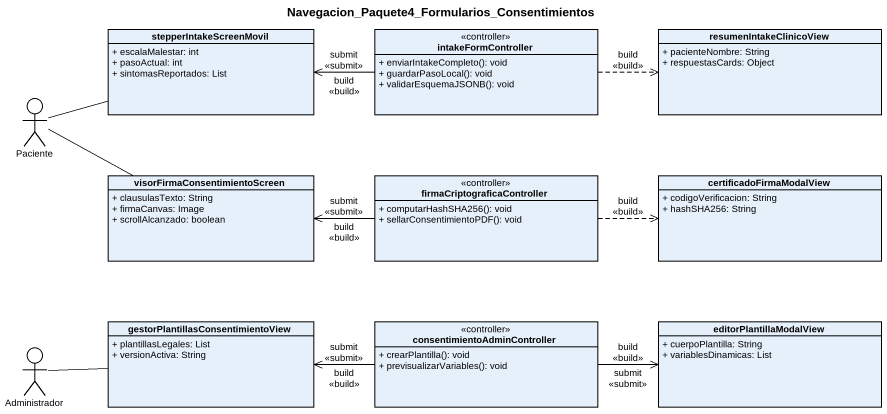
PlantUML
@startuml
title Navegacion_Paquete4_Formularios_Consentimientos
allowmixing
hide circle
hide empty members
skinparam classAttributeIconSize 0
class stepperIntakeScreenMovil {
  + escalaMalestar: int
  + pasoActual: int
  + sintomasReportados: List
}
class intakeFormController <<controller>> {
  + enviarIntakeCompleto(): void
  + guardarPasoLocal(): void
  + validarEsquemaJSONB(): void
}
class resumenIntakeClinicoView {
  + pacienteNombre: String
  + respuestasCards: Object
}
actor Paciente
class "visorFirmaConsentimientoScreen" as visorFirmaConsentimientoScre {
  + clausulasTexto: String
  + firmaCanvas: Image
  + scrollAlcanzado: boolean
}
class firmaCriptograficaController <<controller>> {
  + computarHashSHA256(): void
  + sellarConsentimientoPDF(): void
}
class certificadoFirmaModalView {
  + codigoVerificacion: String
  + hashSHA256: String
}
actor Administrador
class "gestorPlantillasConsentimientoView" as gestorPlantillasConsentimien {
  + plantillasLegales: List
  + versionActiva: String
}
class "consentimientoAdminController" as consentimientoAdminControlle <<controller>> {
  + crearPlantilla(): void
  + previsualizarVariables(): void
}
class editorPlantillaModalView {
  + cuerpoPlantilla: String
  + variablesDinamicas: List
}
stepperIntakeScreenMovil -right- intakeFormController : submit\n<<submit>>
intakeFormController .left.> stepperIntakeScreenMovil : build\n<<build>>
intakeFormController .right.> resumenIntakeClinicoView : build\n<<build>>
Paciente -right- stepperIntakeScreenMovil
Paciente -right- visorFirmaConsentimientoScre
visorFirmaConsentimientoScre -right- firmaCriptograficaController : submit\n<<submit>>
firmaCriptograficaController .left.> visorFirmaConsentimientoScre : build\n<<build>>
firmaCriptograficaController .right.> certificadoFirmaModalView : build\n<<build>>
Administrador -right- gestorPlantillasConsentimien
gestorPlantillasConsentimien -right- consentimientoAdminControlle : submit\n<<submit>>
consentimientoAdminControlle .left.> gestorPlantillasConsentimien : build\n<<build>>
consentimientoAdminControlle .right.> editorPlantillaModalView : build\n<<build>>
editorPlantillaModalView -left- consentimientoAdminControlle : submit\n<<submit>>
@enduml
